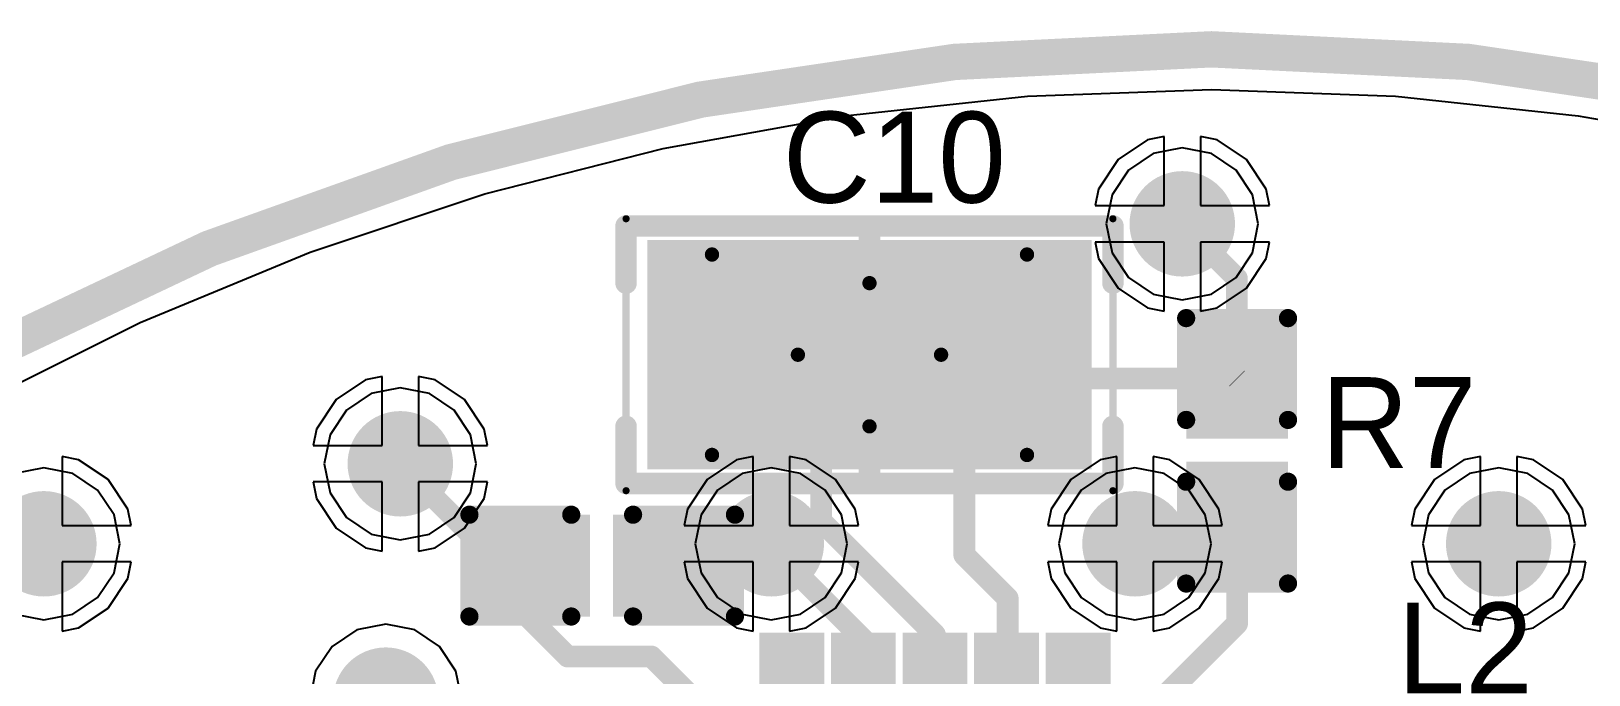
# Model space of a CAD drawing. Header units: millimetres. Extents: x 0.16 to 3.68, y 0.79 to 4.96.
# Drawn here: x 1.2965 to 1.7248, y 2.064 to 2.241 of the extents above; entities that cross this region are included whole.
import ezdxf

# ---------------------------------------------------------------- set-up
doc = ezdxf.new("R2010")
doc.units = ezdxf.units.MM
doc.header["$MEASUREMENT"] = 0
for name, color, linetype in [('BottomLayer', 5, 'Continuous'), ('KeepOutLayer', 6, 'Continuous'), ('Mechanical13', 56, 'Continuous'), ('Mechanical15', 56, 'Continuous'), ('MidLayer1', 16, 'Continuous'), ('MidLayer2', 76, 'Continuous'), ('MultiLayer', 9, 'Continuous'), ('TopLayer', 1, 'Continuous'), ('TopOverlay', 2, 'Continuous'), ('TopPaste', 8, 'Continuous'), ('TopSolder', 216, 'Continuous'), ('ViaHoleLayer', 16, 'Continuous')]:
    doc.layers.add(name, color=color, linetype=linetype)

# ---------------------------------------------------------------- blocks, each defined once
blk = doc.blocks.new('QFN20L_5_5_11')
at = {"layer": 'TopLayer'}
for points in [[(0.02264, 0.01802), (0.03248, 0.01802), (0.02264, 0.05109), (0.03248, 0.05109)], [(0.04232, 0.01802), (0.05217, 0.01802), (0.04232, 0.05109), (0.05217, 0.05109)], [(0.06201, 0.01802), (0.07185, 0.01802), (0.06201, 0.05109), (0.07185, 0.05109)], [(0.08169, 0.01802), (0.09154, 0.01802), (0.08169, 0.05109), (0.09154, 0.05109)], [(0.10138, 0.01802), (0.11122, 0.01802), (0.10138, 0.05109), (0.11122, 0.05109)], [(0.00854, -0.00492), (0.00854, 0.00492), (-0.02454, -0.00492), (-0.02454, 0.00492)], [(0.15839, -0.00492), (0.15839, 0.00492), (0.12532, -0.00492), (0.12532, 0.00492)], [(0.00854, -0.02461), (0.00854, -0.01476), (-0.02454, -0.02461), (-0.02454, -0.01476)], [(0.15839, -0.02461), (0.15839, -0.01476), (0.12532, -0.02461), (0.12532, -0.01476)], [(0.00854, -0.04429), (0.00854, -0.03445), (-0.02454, -0.04429), (-0.02454, -0.03445)], [(0.15839, -0.04429), (0.15839, -0.03445), (0.12532, -0.04429), (0.12532, -0.03445)], [(0.00854, -0.06398), (0.00854, -0.05413), (-0.02454, -0.06398), (-0.02454, -0.05413)], [(0.15839, -0.06398), (0.15839, -0.05413), (0.12532, -0.06398), (0.12532, -0.05413)], [(0.00854, -0.08366), (0.00854, -0.07382), (-0.02454, -0.08366), (-0.02454, -0.07382)], [(0.15839, -0.08366), (0.15839, -0.07382), (0.12532, -0.08366), (0.12532, -0.07382)], [(0.02264, -0.13083), (0.03248, -0.13083), (0.02264, -0.09776), (0.03248, -0.09776)], [(0.04232, -0.13083), (0.05217, -0.13083), (0.04232, -0.09776), (0.05217, -0.09776)], [(0.06201, -0.13083), (0.07185, -0.13083), (0.06201, -0.09776), (0.07185, -0.09776)], [(0.08169, -0.13083), (0.09154, -0.13083), (0.08169, -0.09776), (0.09154, -0.09776)], [(0.10138, -0.13083), (0.11122, -0.13083), (0.10138, -0.09776), (0.11122, -0.09776)]]:
    blk.add_solid(points, dxfattribs=at)
at = {"layer": 'TopOverlay', "const_width": 0.005}
for points in [[(-0.00768, 0.02756), (0, 0.03524)], [(0, 0.03524), (0.01772, 0.03524)], [(0.11614, 0.03524), (0.14153, 0.03524)], [(0.14153, 0.00984), (0.14153, 0.03524)], [(-0.00768, 0.00984), (-0.00768, 0.02756)], [(-0.00768, -0.11398), (-0.00768, -0.08858)], [(0.14153, -0.11398), (0.14153, -0.08858)], [(-0.00768, -0.11398), (0.01772, -0.11398)], [(0.11614, -0.11398), (0.14153, -0.11398)]]:
    blk.add_lwpolyline(points, dxfattribs=at)
at = {"layer": 'TopOverlay', "const_width": 0.0025}
for points in [[(-0.00125, 0.03524, 1), (0.00125, 0.03524, 1)], [(-0.00125, 0.03524, 1), (0.00125, 0.03524, 1)], [(0.01647, 0.03524, 1), (0.01897, 0.03524, 1)], [(0.11489, 0.03524, 1), (0.11739, 0.03524, 1)], [(0.14028, 0.03524, 1), (0.14278, 0.03524, 1)], [(0.14028, 0.03524, 1), (0.14278, 0.03524, 1)], [(-0.00893, 0.02756, 1), (-0.00643, 0.02756, 1)], [(-0.00893, 0.02756, 1), (-0.00643, 0.02756, 1)], [(-0.00893, 0.00984, 1), (-0.00643, 0.00984, 1)], [(0.14028, 0.00984, 1), (0.14278, 0.00984, 1)], [(-0.00893, -0.08858, 1), (-0.00643, -0.08858, 1)], [(0.14028, -0.08858, 1), (0.14278, -0.08858, 1)], [(-0.00893, -0.11398, 1), (-0.00643, -0.11398, 1)], [(-0.00893, -0.11398, 1), (-0.00643, -0.11398, 1)], [(0.01647, -0.11398, 1), (0.01897, -0.11398, 1)], [(0.11489, -0.11398, 1), (0.11739, -0.11398, 1)], [(0.14028, -0.11398, 1), (0.14278, -0.11398, 1)], [(0.14028, -0.11398, 1), (0.14278, -0.11398, 1)]]:
    blk.add_lwpolyline(points, format="xyb", close=True, dxfattribs=at)
at = {"layer": 'TopPaste'}
for points in [[(0.02264, 0.01802), (0.03248, 0.01802), (0.02264, 0.05109), (0.03248, 0.05109)], [(0.04232, 0.01802), (0.05217, 0.01802), (0.04232, 0.05109), (0.05217, 0.05109)], [(0.06201, 0.01802), (0.07185, 0.01802), (0.06201, 0.05109), (0.07185, 0.05109)], [(0.08169, 0.01802), (0.09154, 0.01802), (0.08169, 0.05109), (0.09154, 0.05109)], [(0.10138, 0.01802), (0.11122, 0.01802), (0.10138, 0.05109), (0.11122, 0.05109)], [(0.00854, -0.00492), (0.00854, 0.00492), (-0.02454, -0.00492), (-0.02454, 0.00492)], [(0.15839, -0.00492), (0.15839, 0.00492), (0.12532, -0.00492), (0.12532, 0.00492)], [(0.00854, -0.02461), (0.00854, -0.01476), (-0.02454, -0.02461), (-0.02454, -0.01476)], [(0.15839, -0.02461), (0.15839, -0.01476), (0.12532, -0.02461), (0.12532, -0.01476)], [(0.00854, -0.04429), (0.00854, -0.03445), (-0.02454, -0.04429), (-0.02454, -0.03445)], [(0.15839, -0.04429), (0.15839, -0.03445), (0.12532, -0.04429), (0.12532, -0.03445)], [(0.00854, -0.06398), (0.00854, -0.05413), (-0.02454, -0.06398), (-0.02454, -0.05413)], [(0.15839, -0.06398), (0.15839, -0.05413), (0.12532, -0.06398), (0.12532, -0.05413)], [(0.00854, -0.08366), (0.00854, -0.07382), (-0.02454, -0.08366), (-0.02454, -0.07382)], [(0.15839, -0.08366), (0.15839, -0.07382), (0.12532, -0.08366), (0.12532, -0.07382)], [(0.02264, -0.13083), (0.03248, -0.13083), (0.02264, -0.09776), (0.03248, -0.09776)], [(0.04232, -0.13083), (0.05217, -0.13083), (0.04232, -0.09776), (0.05217, -0.09776)], [(0.06201, -0.13083), (0.07185, -0.13083), (0.06201, -0.09776), (0.07185, -0.09776)], [(0.08169, -0.13083), (0.09154, -0.13083), (0.08169, -0.09776), (0.09154, -0.09776)], [(0.10138, -0.13083), (0.11122, -0.13083), (0.10138, -0.09776), (0.11122, -0.09776)]]:
    blk.add_solid(points, dxfattribs=at)
at = {"layer": 'TopSolder'}
for points in [[(0.01864, 0.01402), (0.03648, 0.01402), (0.01864, 0.05509), (0.03648, 0.05509)], [(0.03832, 0.01402), (0.05616, 0.01402), (0.03832, 0.05509), (0.05616, 0.05509)], [(0.05801, 0.01402), (0.07585, 0.01402), (0.05801, 0.05509), (0.07585, 0.05509)], [(0.07769, 0.01402), (0.09553, 0.01402), (0.07769, 0.05509), (0.09553, 0.05509)], [(0.09738, 0.01402), (0.11522, 0.01402), (0.09738, 0.05509), (0.11522, 0.05509)], [(0.01254, -0.00892), (0.01254, 0.00892), (-0.02854, -0.00892), (-0.02854, 0.00892)], [(0.16239, -0.00892), (0.16239, 0.00892), (0.12132, -0.00892), (0.12132, 0.00892)], [(0.01254, -0.02861), (0.01254, -0.01076), (-0.02854, -0.02861), (-0.02854, -0.01076)], [(0.16239, -0.02861), (0.16239, -0.01076), (0.12132, -0.02861), (0.12132, -0.01076)], [(0.01254, -0.04829), (0.01254, -0.03045), (-0.02854, -0.04829), (-0.02854, -0.03045)], [(0.16239, -0.04829), (0.16239, -0.03045), (0.12132, -0.04829), (0.12132, -0.03045)], [(0.01254, -0.06798), (0.01254, -0.05013), (-0.02854, -0.06798), (-0.02854, -0.05013)], [(0.16239, -0.06798), (0.16239, -0.05013), (0.12132, -0.06798), (0.12132, -0.05013)], [(0.01254, -0.08766), (0.01254, -0.06982), (-0.02854, -0.08766), (-0.02854, -0.06982)], [(0.16239, -0.08766), (0.16239, -0.06982), (0.12132, -0.08766), (0.12132, -0.06982)], [(0.01864, -0.13483), (0.03648, -0.13483), (0.01864, -0.09376), (0.03648, -0.09376)], [(0.03832, -0.13483), (0.05616, -0.13483), (0.03832, -0.09376), (0.05616, -0.09376)], [(0.05801, -0.13483), (0.07585, -0.13483), (0.05801, -0.09376), (0.07585, -0.09376)], [(0.07769, -0.13483), (0.09553, -0.13483), (0.07769, -0.09376), (0.09553, -0.09376)], [(0.09738, -0.13483), (0.11522, -0.13483), (0.09738, -0.09376), (0.11522, -0.09376)]]:
    blk.add_solid(points, dxfattribs=at)
blk = doc.blocks.new('0402__12')
at = {"layer": 'TopLayer'}
for points in [[(-0.0125, -0.01), (0.0125, -0.01), (-0.0125, 0.01), (0.0125, 0.01)], [(0.02687, -0.01), (0.05187, -0.01), (0.02687, 0.01), (0.05187, 0.01)]]:
    blk.add_solid(points, dxfattribs=at)
at = {"layer": 'TopOverlay', "const_width": 0.005}
for points in [[(-0.017, 0.014), (-0.017, -0.014)], [(-0.017, 0.014), (0.011, 0.014)], [(0.028, 0.014), (0.056, 0.014)], [(0.056, 0.014), (0.056, -0.014)], [(-0.017, -0.014), (0.011, -0.014)], [(0.028, -0.014), (0.056, -0.014)]]:
    blk.add_lwpolyline(points, dxfattribs=at)
at = {"layer": 'TopOverlay', "const_width": 0.0025}
for points in [[(-0.01825, 0.014, 1), (-0.01575, 0.014, 1)], [(-0.01825, 0.014, 1), (-0.01575, 0.014, 1)], [(0.00975, 0.014, 1), (0.01225, 0.014, 1)], [(0.02675, 0.014, 1), (0.02925, 0.014, 1)], [(0.05475, 0.014, 1), (0.05725, 0.014, 1)], [(0.05475, 0.014, 1), (0.05725, 0.014, 1)], [(-0.01825, -0.014, 1), (-0.01575, -0.014, 1)], [(-0.01825, -0.014, 1), (-0.01575, -0.014, 1)], [(0.00975, -0.014, 1), (0.01225, -0.014, 1)], [(0.02675, -0.014, 1), (0.02925, -0.014, 1)], [(0.05475, -0.014, 1), (0.05725, -0.014, 1)], [(0.05475, -0.014, 1), (0.05725, -0.014, 1)]]:
    blk.add_lwpolyline(points, format="xyb", close=True, dxfattribs=at)
at = {"layer": 'TopPaste'}
for points in [[(-0.0125, -0.01), (0.0125, -0.01), (-0.0125, 0.01), (0.0125, 0.01)], [(0.02687, -0.01), (0.05187, -0.01), (0.02687, 0.01), (0.05187, 0.01)]]:
    blk.add_solid(points, dxfattribs=at)
at = {"layer": 'TopSolder'}
for points in [[(-0.0165, -0.014), (0.0165, -0.014), (-0.0165, 0.014), (0.0165, 0.014)], [(0.02287, -0.014), (0.05587, -0.014), (0.02287, 0.014), (0.05587, 0.014)]]:
    blk.add_solid(points, dxfattribs=at)
blk = doc.blocks.new('0402__21')
at = {"layer": 'TopLayer'}
for points in [[(-0.0125, -0.01), (0.0125, -0.01), (-0.0125, 0.01), (0.0125, 0.01)], [(0.02687, -0.01), (0.05187, -0.01), (0.02687, 0.01), (0.05187, 0.01)]]:
    blk.add_solid(points, dxfattribs=at)
at = {"layer": 'TopOverlay', "const_width": 0.005}
for points in [[(-0.017, 0.014), (-0.017, -0.014)], [(0.011, 0.014), (-0.017, 0.014)], [(0.056, 0.014), (0.028, 0.014)], [(0.056, 0.014), (0.056, -0.014)], [(0.011, -0.014), (-0.017, -0.014)], [(0.056, -0.014), (0.028, -0.014)]]:
    blk.add_lwpolyline(points, dxfattribs=at)
at = {"layer": 'TopOverlay', "const_width": 0.0025}
for points in [[(-0.01825, 0.014, 1), (-0.01575, 0.014, 1)], [(-0.01825, 0.014, 1), (-0.01575, 0.014, 1)], [(0.00975, 0.014, 1), (0.01225, 0.014, 1)], [(0.02675, 0.014, 1), (0.02925, 0.014, 1)], [(0.05475, 0.014, 1), (0.05725, 0.014, 1)], [(0.05475, 0.014, 1), (0.05725, 0.014, 1)], [(-0.01825, -0.014, 1), (-0.01575, -0.014, 1)], [(-0.01825, -0.014, 1), (-0.01575, -0.014, 1)], [(0.00975, -0.014, 1), (0.01225, -0.014, 1)], [(0.02675, -0.014, 1), (0.02925, -0.014, 1)], [(0.05475, -0.014, 1), (0.05725, -0.014, 1)], [(0.05475, -0.014, 1), (0.05725, -0.014, 1)]]:
    blk.add_lwpolyline(points, format="xyb", close=True, dxfattribs=at)
at = {"layer": 'TopPaste'}
for points in [[(-0.0125, -0.01), (0.0125, -0.01), (-0.0125, 0.01), (0.0125, 0.01)], [(0.02687, -0.01), (0.05187, -0.01), (0.02687, 0.01), (0.05187, 0.01)]]:
    blk.add_solid(points, dxfattribs=at)
at = {"layer": 'TopSolder'}
for points in [[(-0.0165, -0.014), (0.0165, -0.014), (-0.0165, 0.014), (0.0165, 0.014)], [(0.02287, -0.014), (0.05587, -0.014), (0.02287, 0.014), (0.05587, 0.014)]]:
    blk.add_solid(points, dxfattribs=at)
blk = doc.blocks.new('CAP_0805_2012_49')
at = {"layer": 'Mechanical13', "const_width": 0.00394}
for points in [[(0.04331, 0.02756), (-0.04331, 0.02756)], [(-0.04331, 0.02756), (-0.04331, -0.02756)], [(0.04331, 0.02756), (0.04331, -0.02756)], [(0.04331, -0.02756), (-0.04331, -0.02756)]]:
    blk.add_lwpolyline(points, dxfattribs=at)
at = {"layer": 'Mechanical13', "const_width": 0.00197}
for points in [[(-0.04429, 0.02756, 1), (-0.04232, 0.02756, 1)], [(-0.04429, 0.02756, 1), (-0.04232, 0.02756, 1)], [(0.04232, 0.02756, 1), (0.04429, 0.02756, 1)], [(0.04232, 0.02756, 1), (0.04429, 0.02756, 1)], [(-0.04429, -0.02756, 1), (-0.04232, -0.02756, 1)], [(-0.04429, -0.02756, 1), (-0.04232, -0.02756, 1)], [(0.04232, -0.02756, 1), (0.04429, -0.02756, 1)], [(0.04232, -0.02756, 1), (0.04429, -0.02756, 1)]]:
    blk.add_lwpolyline(points, format="xyb", close=True, dxfattribs=at)
at = {"layer": 'Mechanical15'}
for points, const_width in [([(0.06693, 0.0374), (-0.06693, 0.0374)], 0.00197), ([(-0.06693, 0.0374), (-0.06693, -0.0374)], 0.00197), ([(0.06693, 0.0374), (0.06693, -0.0374)], 0.00197), ([(0, 0.01969), (0, -0.01969)], 0.00394), ([(0.01969, 0), (-0.01969, 0)], 0.00394), ([(0.06693, -0.0374), (-0.06693, -0.0374)], 0.00197)]:
    blk.add_lwpolyline(points, dxfattribs=dict(at, const_width=const_width))
for points, const_width in [([(-0.06742, 0.0374, 1), (-0.06644, 0.0374, 1)], 0.000984), ([(-0.06742, 0.0374, 1), (-0.06644, 0.0374, 1)], 0.000984), ([(0.06644, 0.0374, 1), (0.06742, 0.0374, 1)], 0.000984), ([(0.06644, 0.0374, 1), (0.06742, 0.0374, 1)], 0.000984), ([(-0.00098, 0.01969, 1), (0.00098, 0.01969, 1)], 0.00197), ([(-0.02067, 0, 1), (-0.0187, 0, 1)], 0.00197), ([(0.0187, 0, 1), (0.02067, 0, 1)], 0.00197), ([(-0.00098, -0.01969, 1), (0.00098, -0.01969, 1)], 0.00197), ([(-0.06742, -0.0374, 1), (-0.06644, -0.0374, 1)], 0.000984), ([(-0.06742, -0.0374, 1), (-0.06644, -0.0374, 1)], 0.000984), ([(0.06644, -0.0374, 1), (0.06742, -0.0374, 1)], 0.000984), ([(0.06644, -0.0374, 1), (0.06742, -0.0374, 1)], 0.000984)]:
    blk.add_lwpolyline(points, format="xyb", close=True, dxfattribs=dict(at, const_width=const_width))
at = {"layer": 'TopLayer'}
for points in [[(-0.00591, -0.02756), (-0.00591, 0.02756), (-0.05709, -0.02756), (-0.05709, 0.02756)], [(0.05709, -0.02756), (0.05709, 0.02756), (0.00591, -0.02756), (0.00591, 0.02756)]]:
    blk.add_solid(points, dxfattribs=at)
at = {"layer": 'TopOverlay', "const_width": 0.00591}
for points in [[(-0.06693, 0.03543), (-0.06693, 0.01969)], [(0.06693, 0.03543), (-0.06693, 0.03543)], [(0, 0.03543), (0, -0.03543)], [(0.06693, 0.03543), (0.06693, 0.01969)], [(-0.06693, -0.01969), (-0.06693, -0.03543)], [(0.06693, -0.01969), (0.06693, -0.03543)], [(0.06693, -0.03543), (-0.06693, -0.03543)]]:
    blk.add_lwpolyline(points, dxfattribs=at)
at = {"layer": 'TopOverlay', "const_width": 0.00295}
for points in [[(-0.06841, 0.03543, 1), (-0.06545, 0.03543, 1)], [(-0.06841, 0.03543, 1), (-0.06545, 0.03543, 1)], [(-0.00148, 0.03543, 1), (0.00148, 0.03543, 1)], [(0.06545, 0.03543, 1), (0.06841, 0.03543, 1)], [(0.06545, 0.03543, 1), (0.06841, 0.03543, 1)], [(-0.06841, 0.01969, 1), (-0.06545, 0.01969, 1)], [(0.06545, 0.01969, 1), (0.06841, 0.01969, 1)], [(-0.06841, -0.01969, 1), (-0.06545, -0.01969, 1)], [(0.06545, -0.01969, 1), (0.06841, -0.01969, 1)], [(-0.06841, -0.03543, 1), (-0.06545, -0.03543, 1)], [(-0.06841, -0.03543, 1), (-0.06545, -0.03543, 1)], [(-0.00148, -0.03543, 1), (0.00148, -0.03543, 1)], [(0.06545, -0.03543, 1), (0.06841, -0.03543, 1)], [(0.06545, -0.03543, 1), (0.06841, -0.03543, 1)]]:
    blk.add_lwpolyline(points, format="xyb", close=True, dxfattribs=at)
at = {"layer": 'TopPaste'}
for points in [[(-0.00591, -0.02756), (-0.00591, 0.02756), (-0.05709, -0.02756), (-0.05709, 0.02756)], [(0.05709, -0.02756), (0.05709, 0.02756), (0.00591, -0.02756), (0.00591, 0.02756)]]:
    blk.add_solid(points, dxfattribs=at)
at = {"layer": 'TopSolder'}
for points in [[(-0.00191, -0.03156), (-0.00191, 0.03156), (-0.06109, -0.03156), (-0.06109, 0.03156)], [(0.06109, -0.03156), (0.06109, 0.03156), (0.00191, -0.03156), (0.00191, 0.03156)]]:
    blk.add_solid(points, dxfattribs=at)

msp = doc.modelspace()

# ---------------------------------------------------------------- linework, layer by layer
at = {"layer": 'BottomLayer'}
for p, q in [((1.52011, 2.21774), (1.57042, 2.22315)), ((1.57042, 2.22315), (1.621, 2.22495)), ((1.621, 2.22495), (1.67158, 2.22315)), ((1.67158, 2.22315), (1.72189, 2.21774)), ((1.4703, 2.20875), (1.52011, 2.21774)), ((1.72189, 2.21774), (1.7717, 2.20875)), ((1.60344, 2.21108), (1.59534, 2.20566)), ((1.608, 2.21199), (1.60344, 2.21108)), ((1.608, 2.193), (1.608, 2.21199)), ((1.62256, 2.21108), (1.618, 2.21199)), ((1.618, 2.21199), (1.618, 2.193)), ((1.63066, 2.20566), (1.62256, 2.21108)), ((1.42127, 2.19623), (1.4703, 2.20875)), ((1.59534, 2.20566), (1.58992, 2.19756)), ((1.63608, 2.19756), (1.63066, 2.20566)), ((1.58992, 2.19756), (1.58901, 2.193)), ((1.63699, 2.193), (1.63608, 2.19756)), ((1.37325, 2.18025), (1.42127, 2.19623)), ((1.58901, 2.193), (1.608, 2.193)), ((1.618, 2.193), (1.63699, 2.193)), ((1.32649, 2.16089), (1.37325, 2.18025)), ((1.608, 2.183), (1.58901, 2.183)), ((1.58901, 2.183), (1.58992, 2.17844)), ((1.608, 2.16401), (1.608, 2.183)), ((1.63699, 2.183), (1.618, 2.183)), ((1.618, 2.183), (1.618, 2.16401)), ((1.63608, 2.17844), (1.63699, 2.183)), ((1.58992, 2.17844), (1.59534, 2.17034)), ((1.63066, 2.17034), (1.63608, 2.17844)), ((1.59534, 2.17034), (1.60344, 2.16492)), ((1.62256, 2.16492), (1.63066, 2.17034)), ((1.60344, 2.16492), (1.608, 2.16401)), ((1.618, 2.16401), (1.62256, 2.16492)), ((1.28124, 2.13823), (1.32649, 2.16089)), ((1.393, 2.14599), (1.38844, 2.14508)), ((1.393, 2.127), (1.393, 2.14599)), ((1.40756, 2.14508), (1.403, 2.14599)), ((1.403, 2.14599), (1.403, 2.127)), ((1.38844, 2.14508), (1.38034, 2.13966)), ((1.41566, 2.13966), (1.40756, 2.14508)), ((1.38034, 2.13966), (1.37492, 2.13156)), ((1.42108, 2.13156), (1.41566, 2.13966)), ((1.37492, 2.13156), (1.37401, 2.127)), ((1.42199, 2.127), (1.42108, 2.13156)), ((1.37401, 2.127), (1.393, 2.127)), ((1.403, 2.127), (1.42199, 2.127)), ((1.30956, 2.12308), (1.305, 2.12399)), ((1.305, 2.12399), (1.305, 2.105)), ((1.31766, 2.11766), (1.30956, 2.12308)), ((1.49044, 2.12308), (1.48234, 2.11766)), ((1.495, 2.12399), (1.49044, 2.12308)), ((1.495, 2.105), (1.495, 2.12399)), ((1.50956, 2.12308), (1.505, 2.12399)), ((1.505, 2.12399), (1.505, 2.105)), ((1.51766, 2.11766), (1.50956, 2.12308)), ((1.59044, 2.12308), (1.58234, 2.11766)), ((1.595, 2.12399), (1.59044, 2.12308)), ((1.595, 2.105), (1.595, 2.12399)), ((1.60956, 2.12308), (1.605, 2.12399)), ((1.605, 2.12399), (1.605, 2.105)), ((1.61766, 2.11766), (1.60956, 2.12308)), ((1.69044, 2.12308), (1.68234, 2.11766)), ((1.695, 2.12399), (1.69044, 2.12308)), ((1.695, 2.105), (1.695, 2.12399)), ((1.70956, 2.12308), (1.705, 2.12399)), ((1.705, 2.12399), (1.705, 2.105)), ((1.71766, 2.11766), (1.70956, 2.12308)), ((1.32308, 2.10956), (1.31766, 2.11766)), ((1.393, 2.117), (1.37401, 2.117)), ((1.37401, 2.117), (1.37492, 2.11244)), ((1.393, 2.09801), (1.393, 2.117)), ((1.42199, 2.117), (1.403, 2.117)), ((1.403, 2.117), (1.403, 2.09801)), ((1.42108, 2.11244), (1.42199, 2.117)), ((1.48234, 2.11766), (1.47692, 2.10956)), ((1.52308, 2.10956), (1.51766, 2.11766)), ((1.58234, 2.11766), (1.57692, 2.10956)), ((1.62308, 2.10956), (1.61766, 2.11766)), ((1.68234, 2.11766), (1.67692, 2.10956)), ((1.72308, 2.10956), (1.71766, 2.11766)), ((1.37492, 2.11244), (1.38034, 2.10434)), ((1.41566, 2.10434), (1.42108, 2.11244)), ((1.32399, 2.105), (1.32308, 2.10956)), ((1.47692, 2.10956), (1.47601, 2.105)), ((1.52399, 2.105), (1.52308, 2.10956)), ((1.57692, 2.10956), (1.57601, 2.105)), ((1.62399, 2.105), (1.62308, 2.10956)), ((1.67692, 2.10956), (1.67601, 2.105)), ((1.72399, 2.105), (1.72308, 2.10956)), ((1.305, 2.105), (1.32399, 2.105)), ((1.38034, 2.10434), (1.38844, 2.09892)), ((1.40756, 2.09892), (1.41566, 2.10434)), ((1.47601, 2.105), (1.495, 2.105)), ((1.505, 2.105), (1.52399, 2.105)), ((1.57601, 2.105), (1.595, 2.105)), ((1.605, 2.105), (1.62399, 2.105)), ((1.67601, 2.105), (1.695, 2.105)), ((1.705, 2.105), (1.72399, 2.105)), ((1.38844, 2.09892), (1.393, 2.09801)), ((1.403, 2.09801), (1.40756, 2.09892)), ((1.32399, 2.095), (1.305, 2.095)), ((1.305, 2.095), (1.305, 2.07601)), ((1.32308, 2.09044), (1.32399, 2.095)), ((1.495, 2.095), (1.47601, 2.095)), ((1.47601, 2.095), (1.47692, 2.09044)), ((1.495, 2.07601), (1.495, 2.095)), ((1.52399, 2.095), (1.505, 2.095)), ((1.505, 2.095), (1.505, 2.07601)), ((1.52308, 2.09044), (1.52399, 2.095)), ((1.595, 2.095), (1.57601, 2.095)), ((1.57601, 2.095), (1.57692, 2.09044)), ((1.595, 2.07601), (1.595, 2.095)), ((1.62399, 2.095), (1.605, 2.095)), ((1.605, 2.095), (1.605, 2.07601)), ((1.62308, 2.09044), (1.62399, 2.095)), ((1.695, 2.095), (1.67601, 2.095)), ((1.67601, 2.095), (1.67692, 2.09044)), ((1.695, 2.07601), (1.695, 2.095)), ((1.72399, 2.095), (1.705, 2.095)), ((1.705, 2.095), (1.705, 2.07601)), ((1.72308, 2.09044), (1.72399, 2.095)), ((1.31766, 2.08234), (1.32308, 2.09044)), ((1.47692, 2.09044), (1.48234, 2.08234)), ((1.51766, 2.08234), (1.52308, 2.09044)), ((1.57692, 2.09044), (1.58234, 2.08234)), ((1.61766, 2.08234), (1.62308, 2.09044)), ((1.67692, 2.09044), (1.68234, 2.08234)), ((1.71766, 2.08234), (1.72308, 2.09044)), ((1.30956, 2.07692), (1.31766, 2.08234)), ((1.48234, 2.08234), (1.49044, 2.07692)), ((1.50956, 2.07692), (1.51766, 2.08234)), ((1.58234, 2.08234), (1.59044, 2.07692)), ((1.60956, 2.07692), (1.61766, 2.08234)), ((1.68234, 2.08234), (1.69044, 2.07692)), ((1.70956, 2.07692), (1.71766, 2.08234)), ((1.394, 2.0779), (1.386, 2.07631)), ((1.402, 2.07631), (1.394, 2.0779)), ((1.305, 2.07601), (1.30956, 2.07692)), ((1.386, 2.07631), (1.37922, 2.07178)), ((1.40878, 2.07178), (1.402, 2.07631)), ((1.49044, 2.07692), (1.495, 2.07601)), ((1.505, 2.07601), (1.50956, 2.07692)), ((1.59044, 2.07692), (1.595, 2.07601)), ((1.605, 2.07601), (1.60956, 2.07692)), ((1.69044, 2.07692), (1.695, 2.07601)), ((1.705, 2.07601), (1.70956, 2.07692)), ((1.37922, 2.07178), (1.37469, 2.065)), ((1.41331, 2.065), (1.40878, 2.07178)), ((1.37469, 2.065), (1.3731, 2.057)), ((1.4149, 2.057), (1.41331, 2.065))]:
    msp.add_line(p, q, dxfattribs=at)
at = {"layer": 'BottomLayer', "const_width": 0.0145}
for points in [[(1.60575, 2.188, 1), (1.62025, 2.188, 1)], [(1.39075, 2.122, 1), (1.40525, 2.122, 1)], [(1.29275, 2.1, 1), (1.30725, 2.1, 1)], [(1.49275, 2.1, 1), (1.50725, 2.1, 1)], [(1.59275, 2.1, 1), (1.60725, 2.1, 1)], [(1.69275, 2.1, 1), (1.70725, 2.1, 1)], [(1.38675, 2.057, 1), (1.40125, 2.057, 1)]]:
    msp.add_lwpolyline(points, format="xyb", close=True, dxfattribs=at)
at = {"layer": 'KeepOutLayer', "const_width": 0.01}
msp.add_lwpolyline([(2.341, 1.516, 1), (0.901, 1.516, 1)], format="xyb", close=True, dxfattribs=at)
at = {"layer": 'MidLayer1'}
for p, q in [((1.52011, 2.21774), (1.57042, 2.22315)), ((1.57042, 2.22315), (1.621, 2.22495)), ((1.621, 2.22495), (1.67158, 2.22315)), ((1.67158, 2.22315), (1.72189, 2.21774)), ((1.4703, 2.20875), (1.52011, 2.21774)), ((1.72189, 2.21774), (1.7717, 2.20875)), ((1.60344, 2.21108), (1.59534, 2.20566)), ((1.608, 2.21199), (1.60344, 2.21108)), ((1.608, 2.193), (1.608, 2.21199)), ((1.62256, 2.21108), (1.618, 2.21199)), ((1.618, 2.21199), (1.618, 2.193)), ((1.63066, 2.20566), (1.62256, 2.21108)), ((1.42127, 2.19623), (1.4703, 2.20875)), ((1.59534, 2.20566), (1.58992, 2.19756)), ((1.63608, 2.19756), (1.63066, 2.20566)), ((1.58992, 2.19756), (1.58901, 2.193)), ((1.63699, 2.193), (1.63608, 2.19756)), ((1.37325, 2.18025), (1.42127, 2.19623)), ((1.58901, 2.193), (1.608, 2.193)), ((1.618, 2.193), (1.63699, 2.193)), ((1.32649, 2.16089), (1.37325, 2.18025)), ((1.608, 2.183), (1.58901, 2.183)), ((1.58901, 2.183), (1.58992, 2.17844)), ((1.608, 2.16401), (1.608, 2.183)), ((1.63699, 2.183), (1.618, 2.183)), ((1.618, 2.183), (1.618, 2.16401)), ((1.63608, 2.17844), (1.63699, 2.183)), ((1.58992, 2.17844), (1.59534, 2.17034)), ((1.63066, 2.17034), (1.63608, 2.17844)), ((1.59534, 2.17034), (1.60344, 2.16492)), ((1.62256, 2.16492), (1.63066, 2.17034)), ((1.60344, 2.16492), (1.608, 2.16401)), ((1.618, 2.16401), (1.62256, 2.16492)), ((1.28124, 2.13823), (1.32649, 2.16089)), ((1.393, 2.14599), (1.38844, 2.14508)), ((1.393, 2.127), (1.393, 2.14599)), ((1.40756, 2.14508), (1.403, 2.14599)), ((1.403, 2.14599), (1.403, 2.127)), ((1.38844, 2.14508), (1.38034, 2.13966)), ((1.41566, 2.13966), (1.40756, 2.14508)), ((1.38034, 2.13966), (1.37492, 2.13156)), ((1.42108, 2.13156), (1.41566, 2.13966)), ((1.37492, 2.13156), (1.37401, 2.127)), ((1.42199, 2.127), (1.42108, 2.13156)), ((1.37401, 2.127), (1.393, 2.127)), ((1.403, 2.127), (1.42199, 2.127)), ((1.30956, 2.12308), (1.305, 2.12399)), ((1.305, 2.12399), (1.305, 2.105)), ((1.31766, 2.11766), (1.30956, 2.12308)), ((1.49044, 2.12308), (1.48234, 2.11766)), ((1.495, 2.12399), (1.49044, 2.12308)), ((1.495, 2.105), (1.495, 2.12399)), ((1.50956, 2.12308), (1.505, 2.12399)), ((1.505, 2.12399), (1.505, 2.105)), ((1.51766, 2.11766), (1.50956, 2.12308)), ((1.59044, 2.12308), (1.58234, 2.11766)), ((1.595, 2.12399), (1.59044, 2.12308)), ((1.595, 2.105), (1.595, 2.12399)), ((1.60956, 2.12308), (1.605, 2.12399)), ((1.605, 2.12399), (1.605, 2.105)), ((1.61766, 2.11766), (1.60956, 2.12308)), ((1.69044, 2.12308), (1.68234, 2.11766)), ((1.695, 2.12399), (1.69044, 2.12308)), ((1.695, 2.105), (1.695, 2.12399)), ((1.70956, 2.12308), (1.705, 2.12399)), ((1.705, 2.12399), (1.705, 2.105)), ((1.71766, 2.11766), (1.70956, 2.12308)), ((1.32308, 2.10956), (1.31766, 2.11766)), ((1.393, 2.117), (1.37401, 2.117)), ((1.37401, 2.117), (1.37492, 2.11244)), ((1.393, 2.09801), (1.393, 2.117)), ((1.42199, 2.117), (1.403, 2.117)), ((1.403, 2.117), (1.403, 2.09801)), ((1.42108, 2.11244), (1.42199, 2.117)), ((1.48234, 2.11766), (1.47692, 2.10956)), ((1.52308, 2.10956), (1.51766, 2.11766)), ((1.58234, 2.11766), (1.57692, 2.10956)), ((1.62308, 2.10956), (1.61766, 2.11766)), ((1.68234, 2.11766), (1.67692, 2.10956)), ((1.72308, 2.10956), (1.71766, 2.11766)), ((1.37492, 2.11244), (1.38034, 2.10434)), ((1.41566, 2.10434), (1.42108, 2.11244)), ((1.32399, 2.105), (1.32308, 2.10956)), ((1.47692, 2.10956), (1.47601, 2.105)), ((1.52399, 2.105), (1.52308, 2.10956)), ((1.57692, 2.10956), (1.57601, 2.105)), ((1.62399, 2.105), (1.62308, 2.10956)), ((1.67692, 2.10956), (1.67601, 2.105)), ((1.72399, 2.105), (1.72308, 2.10956)), ((1.305, 2.105), (1.32399, 2.105)), ((1.38034, 2.10434), (1.38844, 2.09892)), ((1.40756, 2.09892), (1.41566, 2.10434)), ((1.47601, 2.105), (1.495, 2.105)), ((1.505, 2.105), (1.52399, 2.105)), ((1.57601, 2.105), (1.595, 2.105)), ((1.605, 2.105), (1.62399, 2.105)), ((1.67601, 2.105), (1.695, 2.105)), ((1.705, 2.105), (1.72399, 2.105)), ((1.38844, 2.09892), (1.393, 2.09801)), ((1.403, 2.09801), (1.40756, 2.09892)), ((1.32399, 2.095), (1.305, 2.095)), ((1.305, 2.095), (1.305, 2.07601)), ((1.32308, 2.09044), (1.32399, 2.095)), ((1.495, 2.095), (1.47601, 2.095)), ((1.47601, 2.095), (1.47692, 2.09044)), ((1.495, 2.07601), (1.495, 2.095)), ((1.52399, 2.095), (1.505, 2.095)), ((1.505, 2.095), (1.505, 2.07601)), ((1.52308, 2.09044), (1.52399, 2.095)), ((1.595, 2.095), (1.57601, 2.095)), ((1.57601, 2.095), (1.57692, 2.09044)), ((1.595, 2.07601), (1.595, 2.095)), ((1.62399, 2.095), (1.605, 2.095)), ((1.605, 2.095), (1.605, 2.07601)), ((1.62308, 2.09044), (1.62399, 2.095)), ((1.695, 2.095), (1.67601, 2.095)), ((1.67601, 2.095), (1.67692, 2.09044)), ((1.695, 2.07601), (1.695, 2.095)), ((1.72399, 2.095), (1.705, 2.095)), ((1.705, 2.095), (1.705, 2.07601)), ((1.72308, 2.09044), (1.72399, 2.095)), ((1.31766, 2.08234), (1.32308, 2.09044)), ((1.47692, 2.09044), (1.48234, 2.08234)), ((1.51766, 2.08234), (1.52308, 2.09044)), ((1.57692, 2.09044), (1.58234, 2.08234)), ((1.61766, 2.08234), (1.62308, 2.09044)), ((1.67692, 2.09044), (1.68234, 2.08234)), ((1.71766, 2.08234), (1.72308, 2.09044)), ((1.30956, 2.07692), (1.31766, 2.08234)), ((1.48234, 2.08234), (1.49044, 2.07692)), ((1.50956, 2.07692), (1.51766, 2.08234)), ((1.58234, 2.08234), (1.59044, 2.07692)), ((1.60956, 2.07692), (1.61766, 2.08234)), ((1.68234, 2.08234), (1.69044, 2.07692)), ((1.70956, 2.07692), (1.71766, 2.08234)), ((1.394, 2.0779), (1.386, 2.07631)), ((1.402, 2.07631), (1.394, 2.0779)), ((1.305, 2.07601), (1.30956, 2.07692)), ((1.386, 2.07631), (1.37922, 2.07178)), ((1.40878, 2.07178), (1.402, 2.07631)), ((1.49044, 2.07692), (1.495, 2.07601)), ((1.505, 2.07601), (1.50956, 2.07692)), ((1.59044, 2.07692), (1.595, 2.07601)), ((1.605, 2.07601), (1.60956, 2.07692)), ((1.69044, 2.07692), (1.695, 2.07601)), ((1.705, 2.07601), (1.70956, 2.07692)), ((1.37922, 2.07178), (1.37469, 2.065)), ((1.41331, 2.065), (1.40878, 2.07178)), ((1.37469, 2.065), (1.3731, 2.057)), ((1.4149, 2.057), (1.41331, 2.065))]:
    msp.add_line(p, q, dxfattribs=at)
at = {"layer": 'MidLayer1', "const_width": 0.0145}
for points in [[(1.60575, 2.188, 1), (1.62025, 2.188, 1)], [(1.39075, 2.122, 1), (1.40525, 2.122, 1)], [(1.29275, 2.1, 1), (1.30725, 2.1, 1)], [(1.49275, 2.1, 1), (1.50725, 2.1, 1)], [(1.59275, 2.1, 1), (1.60725, 2.1, 1)], [(1.69275, 2.1, 1), (1.70725, 2.1, 1)], [(1.38675, 2.057, 1), (1.40125, 2.057, 1)]]:
    msp.add_lwpolyline(points, format="xyb", close=True, dxfattribs=at)
at = {"layer": 'MidLayer2'}
for p, q in [((1.52011, 2.21774), (1.57042, 2.22315)), ((1.57042, 2.22315), (1.621, 2.22495)), ((1.621, 2.22495), (1.67158, 2.22315)), ((1.67158, 2.22315), (1.72189, 2.21774)), ((1.4703, 2.20875), (1.52011, 2.21774)), ((1.72189, 2.21774), (1.7717, 2.20875)), ((1.42127, 2.19623), (1.4703, 2.20875)), ((1.605, 2.20731), (1.59822, 2.20278)), ((1.613, 2.2089), (1.605, 2.20731)), ((1.621, 2.20731), (1.613, 2.2089)), ((1.62778, 2.20278), (1.621, 2.20731)), ((1.59822, 2.20278), (1.59369, 2.196)), ((1.63231, 2.196), (1.62778, 2.20278)), ((1.37325, 2.18025), (1.42127, 2.19623)), ((1.59369, 2.196), (1.5921, 2.188)), ((1.6339, 2.188), (1.63231, 2.196)), ((1.5921, 2.188), (1.59369, 2.18)), ((1.63231, 2.18), (1.6339, 2.188)), ((1.32649, 2.16089), (1.37325, 2.18025)), ((1.59369, 2.18), (1.59822, 2.17322)), ((1.62778, 2.17322), (1.63231, 2.18)), ((1.59822, 2.17322), (1.605, 2.16869)), ((1.621, 2.16869), (1.62778, 2.17322)), ((1.605, 2.16869), (1.613, 2.1671)), ((1.613, 2.1671), (1.621, 2.16869)), ((1.28124, 2.13823), (1.32649, 2.16089)), ((1.398, 2.1429), (1.39, 2.14131)), ((1.406, 2.14131), (1.398, 2.1429)), ((1.39, 2.14131), (1.38322, 2.13678)), ((1.41278, 2.13678), (1.406, 2.14131)), ((1.38322, 2.13678), (1.37869, 2.13)), ((1.41731, 2.13), (1.41278, 2.13678)), ((1.37869, 2.13), (1.3771, 2.122)), ((1.4189, 2.122), (1.41731, 2.13)), ((1.3, 2.1209), (1.292, 2.11931)), ((1.308, 2.11931), (1.3, 2.1209)), ((1.3771, 2.122), (1.37869, 2.114)), ((1.41731, 2.114), (1.4189, 2.122)), ((1.5, 2.1209), (1.492, 2.11931)), ((1.508, 2.11931), (1.5, 2.1209)), ((1.6, 2.1209), (1.592, 2.11931)), ((1.608, 2.11931), (1.6, 2.1209)), ((1.7, 2.1209), (1.692, 2.11931)), ((1.708, 2.11931), (1.7, 2.1209)), ((1.31478, 2.11478), (1.308, 2.11931)), ((1.492, 2.11931), (1.48522, 2.11478)), ((1.51478, 2.11478), (1.508, 2.11931)), ((1.592, 2.11931), (1.58522, 2.11478)), ((1.61478, 2.11478), (1.608, 2.11931)), ((1.692, 2.11931), (1.68522, 2.11478)), ((1.71478, 2.11478), (1.708, 2.11931)), ((1.31931, 2.108), (1.31478, 2.11478)), ((1.37869, 2.114), (1.38322, 2.10722)), ((1.41278, 2.10722), (1.41731, 2.114)), ((1.48522, 2.11478), (1.48069, 2.108)), ((1.51931, 2.108), (1.51478, 2.11478)), ((1.58522, 2.11478), (1.58069, 2.108)), ((1.61931, 2.108), (1.61478, 2.11478)), ((1.68522, 2.11478), (1.68069, 2.108)), ((1.71931, 2.108), (1.71478, 2.11478)), ((1.3209, 2.1), (1.31931, 2.108)), ((1.38322, 2.10722), (1.39, 2.10269)), ((1.406, 2.10269), (1.41278, 2.10722)), ((1.48069, 2.108), (1.4791, 2.1)), ((1.5209, 2.1), (1.51931, 2.108)), ((1.58069, 2.108), (1.5791, 2.1)), ((1.6209, 2.1), (1.61931, 2.108)), ((1.68069, 2.108), (1.6791, 2.1)), ((1.7209, 2.1), (1.71931, 2.108)), ((1.31931, 2.092), (1.3209, 2.1)), ((1.39, 2.10269), (1.398, 2.1011)), ((1.398, 2.1011), (1.406, 2.10269)), ((1.4791, 2.1), (1.48069, 2.092)), ((1.51931, 2.092), (1.5209, 2.1)), ((1.5791, 2.1), (1.58069, 2.092)), ((1.61931, 2.092), (1.6209, 2.1)), ((1.6791, 2.1), (1.68069, 2.092)), ((1.71931, 2.092), (1.7209, 2.1)), ((1.31478, 2.08522), (1.31931, 2.092)), ((1.48069, 2.092), (1.48522, 2.08522)), ((1.51478, 2.08522), (1.51931, 2.092)), ((1.58069, 2.092), (1.58522, 2.08522)), ((1.61478, 2.08522), (1.61931, 2.092)), ((1.68069, 2.092), (1.68522, 2.08522)), ((1.71478, 2.08522), (1.71931, 2.092)), ((1.308, 2.08069), (1.31478, 2.08522)), ((1.48522, 2.08522), (1.492, 2.08069)), ((1.508, 2.08069), (1.51478, 2.08522)), ((1.58522, 2.08522), (1.592, 2.08069)), ((1.608, 2.08069), (1.61478, 2.08522)), ((1.68522, 2.08522), (1.692, 2.08069)), ((1.708, 2.08069), (1.71478, 2.08522)), ((1.292, 2.08069), (1.3, 2.0791)), ((1.3, 2.0791), (1.308, 2.08069)), ((1.394, 2.0779), (1.386, 2.07631)), ((1.402, 2.07631), (1.394, 2.0779)), ((1.492, 2.08069), (1.5, 2.0791)), ((1.5, 2.0791), (1.508, 2.08069)), ((1.592, 2.08069), (1.6, 2.0791)), ((1.6, 2.0791), (1.608, 2.08069)), ((1.692, 2.08069), (1.7, 2.0791)), ((1.7, 2.0791), (1.708, 2.08069)), ((1.386, 2.07631), (1.37922, 2.07178)), ((1.40878, 2.07178), (1.402, 2.07631)), ((1.37922, 2.07178), (1.37469, 2.065)), ((1.41331, 2.065), (1.40878, 2.07178)), ((1.37469, 2.065), (1.3731, 2.057)), ((1.4149, 2.057), (1.41331, 2.065))]:
    msp.add_line(p, q, dxfattribs=at)
at = {"layer": 'MidLayer2', "const_width": 0.0145}
for points in [[(1.60575, 2.188, 1), (1.62025, 2.188, 1)], [(1.39075, 2.122, 1), (1.40525, 2.122, 1)], [(1.29275, 2.1, 1), (1.30725, 2.1, 1)], [(1.49275, 2.1, 1), (1.50725, 2.1, 1)], [(1.59275, 2.1, 1), (1.60725, 2.1, 1)], [(1.69275, 2.1, 1), (1.70725, 2.1, 1)], [(1.38675, 2.057, 1), (1.40125, 2.057, 1)]]:
    msp.add_lwpolyline(points, format="xyb", close=True, dxfattribs=at)
at = {"layer": 'MultiLayer', "const_width": 0.0145}
for points in [[(1.60575, 2.188, 1), (1.62025, 2.188, 1)], [(1.39075, 2.122, 1), (1.40525, 2.122, 1)], [(1.29275, 2.1, 1), (1.30725, 2.1, 1)], [(1.49275, 2.1, 1), (1.50725, 2.1, 1)], [(1.59275, 2.1, 1), (1.60725, 2.1, 1)], [(1.69275, 2.1, 1), (1.70725, 2.1, 1)], [(1.38675, 2.057, 1), (1.40125, 2.057, 1)]]:
    msp.add_lwpolyline(points, format="xyb", close=True, dxfattribs=at)
at = {"layer": 'TopLayer'}
for points, const_width in [([(1.60575, 2.188, 1), (1.62025, 2.188, 1)], 0.0145), ([(1.6115, 2.188, 1), (1.6145, 2.188, 1)], 0.003), ([(1.6265, 2.173, 1), (1.6295, 2.173, 1)], 0.003), ([(1.6265, 2.173, 1), (1.6295, 2.173, 1)], 0.003), ([(1.5122, 2.17044, 1), (1.5152, 2.17044, 1)], 0.003), ([(1.55157, 2.17044, 1), (1.55457, 2.17044, 1)], 0.003), ([(1.557, 2.152, 1), (1.56, 2.152, 1)], 0.003), ([(1.557, 2.152, 1), (1.56, 2.152, 1)], 0.003), ([(1.5755, 2.152, 1), (1.5785, 2.152, 1)], 0.003), ([(1.56356, 2.14544, 1), (1.56656, 2.14544, 1)], 0.003), ([(1.56356, 2.14544, 1), (1.56656, 2.14544, 1)], 0.003), ([(1.6265, 2.14551, 1), (1.6295, 2.14551, 1)], 0.003), ([(1.6265, 2.14551, 1), (1.6295, 2.14551, 1)], 0.003), ([(1.62657, 2.14544, 1), (1.62957, 2.14544, 1)], 0.003), ([(1.62657, 2.14544, 1), (1.62957, 2.14544, 1)], 0.003), ([(1.39075, 2.122, 1), (1.40525, 2.122, 1)], 0.0145), ([(1.3965, 2.122, 1), (1.3995, 2.122, 1)], 0.003), ([(1.5122, 2.1063, 1), (1.5152, 2.1063, 1)], 0.003), ([(1.5122, 2.1063, 1), (1.5152, 2.1063, 1)], 0.003), ([(1.62657, 2.10607, 1), (1.62957, 2.10607, 1)], 0.003), ([(1.55157, 2.09693, 1), (1.55457, 2.09693, 1)], 0.003), ([(1.55157, 2.09693, 1), (1.55457, 2.09693, 1)], 0.003), ([(1.4245, 2.094, 1), (1.4275, 2.094, 1)], 0.003), ([(1.4245, 2.094, 1), (1.4275, 2.094, 1)], 0.003), ([(1.43213, 2.094, 1), (1.43513, 2.094, 1)], 0.003), ([(1.43213, 2.094, 1), (1.43513, 2.094, 1)], 0.003), ([(1.4715, 2.094, 1), (1.4745, 2.094, 1)], 0.003), ([(1.5035, 2.094, 1), (1.5065, 2.094, 1)], 0.003), ([(1.5035, 2.094, 1), (1.5065, 2.094, 1)], 0.003), ([(1.5635, 2.085, 1), (1.5665, 2.085, 1)], 0.003), ([(1.5635, 2.085, 1), (1.5665, 2.085, 1)], 0.003), ([(1.43213, 2.07937, 1), (1.43513, 2.07937, 1)], 0.003), ([(1.43213, 2.07937, 1), (1.43513, 2.07937, 1)], 0.003), ([(1.5435, 2.075, 1), (1.5465, 2.075, 1)], 0.003), ([(1.5435, 2.075, 1), (1.5465, 2.075, 1)], 0.003), ([(1.62657, 2.07807, 1), (1.62957, 2.07807, 1)], 0.003), ([(1.62657, 2.07807, 1), (1.62957, 2.07807, 1)], 0.003), ([(1.52381, 2.07368, 1), (1.52682, 2.07368, 1)], 0.003), ([(1.52381, 2.07368, 1), (1.52682, 2.07368, 1)], 0.003), ([(1.38675, 2.057, 1), (1.40125, 2.057, 1)], 0.0145), ([(1.4425, 2.069, 1), (1.4455, 2.069, 1)], 0.003), ([(1.4425, 2.069, 1), (1.4455, 2.069, 1)], 0.003), ([(1.4655, 2.069, 1), (1.4685, 2.069, 1)], 0.003), ([(1.4655, 2.069, 1), (1.4685, 2.069, 1)], 0.003)]:
    msp.add_lwpolyline(points, format="xyb", close=True, dxfattribs=dict(at, const_width=const_width))
at = {"layer": 'TopLayer', "const_width": 0.006}
for points in [[(1.613, 2.188), (1.628, 2.173)], [(1.628, 2.14551), (1.628, 2.173)], [(1.5137, 2.1063), (1.5137, 2.17044)], [(1.55307, 2.09693), (1.55307, 2.17044)], [(1.5585, 2.152), (1.56506, 2.14544)], [(1.5585, 2.152), (1.577, 2.152)], [(1.56506, 2.14544), (1.62807, 2.14544)], [(1.628, 2.14551), (1.62807, 2.14544)], [(1.398, 2.122), (1.426, 2.094)], [(1.5137, 2.1063), (1.545, 2.075)], [(1.62807, 2.07807), (1.62807, 2.10607)], [(1.55307, 2.09693), (1.565, 2.085)], [(1.426, 2.094), (1.43363, 2.094)], [(1.43363, 2.07937), (1.43363, 2.094)], [(1.473, 2.094), (1.505, 2.094)], [(1.505, 2.094), (1.52531, 2.07368)], [(1.565, 2.05531), (1.565, 2.085)], [(1.43363, 2.07937), (1.444, 2.069)], [(1.545, 2.055), (1.545, 2.075)], [(1.605, 2.055), (1.62807, 2.07807)], [(1.52531, 2.055), (1.52531, 2.07368)], [(1.444, 2.069), (1.467, 2.069)], [(1.467, 2.069), (1.481, 2.055)]]:
    msp.add_lwpolyline(points, dxfattribs=at)
at = {"layer": 'ViaHoleLayer', "const_width": 0.00591}
for points in [[(1.61005, 2.188, 1), (1.61595, 2.188, 1)], [(1.39505, 2.122, 1), (1.40095, 2.122, 1)], [(1.29705, 2.1, 1), (1.30295, 2.1, 1)], [(1.49705, 2.1, 1), (1.50295, 2.1, 1)], [(1.59705, 2.1, 1), (1.60295, 2.1, 1)], [(1.69705, 2.1, 1), (1.70295, 2.1, 1)]]:
    msp.add_lwpolyline(points, format="xyb", close=True, dxfattribs=at)

# ---------------------------------------------------------------- block references
for name, p, rotation in [('CAP_0805_2012_49', (1.527, 2.152), 180), ('0402__12', (1.62807, 2.10607), 90), ('0402__21', (1.473, 2.094), 180)]:
    msp.add_blockref(name, p, dxfattribs=dict(rotation=rotation))
msp.add_blockref('QFN20L_5_5_11', (1.47807, 2.02044))

# ---------------------------------------------------------------- texts
at = {"layer": 'TopOverlay'}
for s, p in [('C10', (1.50317, 2.19383)), ('R7', (1.65117, 2.12083)), ('L2', (1.67217, 2.05883))]:
    msp.add_text(s, height=0.025, dxfattribs=at).set_placement(p)

doc.saveas('drawing.dxf')
